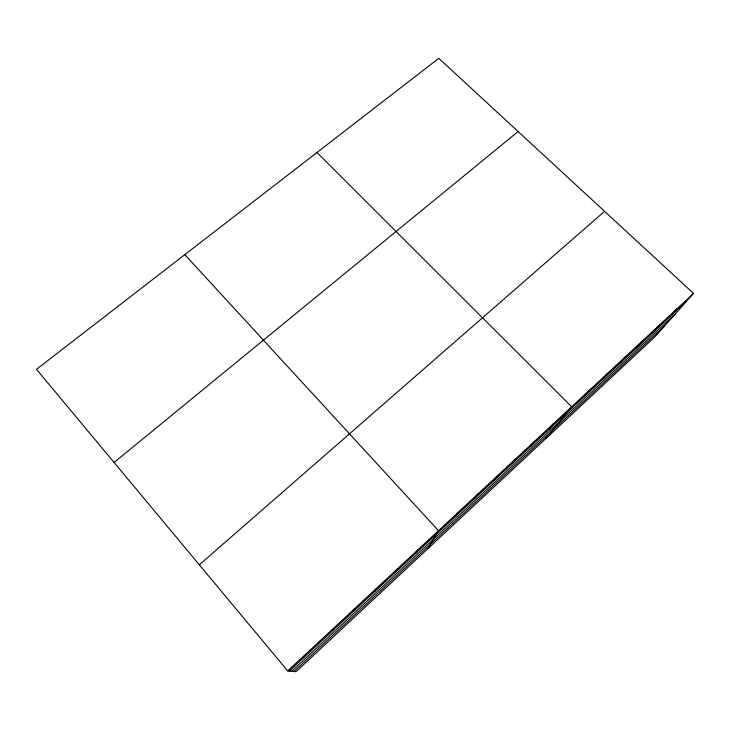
<?xml version="1.0" encoding="UTF-8"?>
<svg xmlns="http://www.w3.org/2000/svg" width="730" height="730" viewBox="0 0 730 730"><rect width="100%" height="100%" fill="white"/><g stroke="black" fill="none" stroke-linecap="round" stroke-linejoin="round"><path stroke-width="1.09" d="M354.114 610.7L354.141 609.121M375.138 591.136L375.667 589.092M395.879 571.827L396.892 569.345M416.346 552.783L417.834 549.873M428.017 548.513L438.484 530.655L184.836 254.651M455.876 515.982L458.257 512.259M474.965 498.216L477.776 494.101M493.818 480.668L497.039 476.188M512.423 463.34L516.046 458.495M530.801 446.24L534.816 441.039M548.951 429.34L553.349 423.792M545.958 438.484L571.645 406.774L316.957 152.506M584.584 396.18L589.712 389.966M602.067 379.901L607.552 373.368M619.341 363.823L625.163 356.979M636.405 347.936L642.564 340.791M653.268 332.241L659.756 324.804M669.93 316.738L676.728 309.009M693.5 293.414L655.011 336.731L296.024 671.673L287.711 670.925L36.5 369.334L438.776 58.327L693.5 293.414L287.711 670.925M289.272 671.062L686.392 301.417M291.671 671.281L675.341 313.854M293.962 671.49L664.692 325.835M199.317 564.801L604.568 211.335M114.09 462.473L518.099 131.537M310.168 650.029L311.181 650.667M332.314 629.433L332.798 630.547"/></g></svg>
